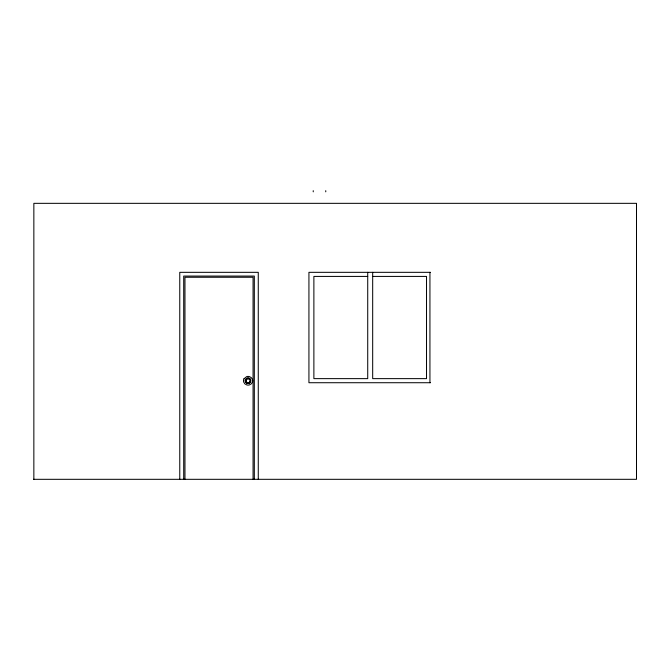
<?xml version="1.0" encoding="UTF-8"?>
<svg xmlns="http://www.w3.org/2000/svg" width="670" height="670" viewBox="0 0 670 670"><rect width="100%" height="100%" fill="white"/><g stroke="black" fill="none" stroke-linecap="round" stroke-linejoin="round"><path stroke-width="1" d="M246.074 379.781L247.062 378.852A2.328 2.328 0 0 1 249.089 378.877L250.078 379.781A2.01 2.01 0 0 1 250.061 381.707L249.098 382.645A2.353 2.353 0 0 1 247.062 382.645L246.074 381.716M249.801 379.563L249.977 379.831A1.926 1.926 0 0 1 249.969 381.666L249.047 382.545A2.228 2.228 0 0 1 247.113 382.545L246.183 381.666A1.926 1.926 0 0 1 246.183 379.831L246.577 379.321M250.63 381.984L249.374 383.165A2.99 2.99 0 0 1 246.778 383.165L245.53 381.984A2.588 2.588 0 0 1 245.53 379.522L246.778 378.332A2.99 2.99 0 0 1 249.374 378.332L250.63 379.522M250.32 382.294L249.709 382.872M430.442 272.33L308.929 272.33L308.929 382.721L430.442 382.721M367.721 276.417L313.878 276.417L313.878 378.634L367.721 378.634L367.721 272.33M372.679 276.417L426.522 276.417L426.522 378.634L372.679 378.634L372.679 272.33M33.5 479.318L636.5 479.318L636.5 203.337L33.852 203.337L33.852 479.318M246.451 382.872L246.82 383.089A2.898 2.898 0 0 0 249.341 383.089M249.709 378.625L250.547 379.555A2.513 2.513 0 0 1 250.547 381.942M249.583 379.321L249.047 378.952A2.219 2.219 0 0 0 247.113 378.96M429.939 272.33L429.939 382.721M325.754 190.682L325.754 191.838M313.233 190.682L313.233 191.838M258.268 479.318L258.268 272.33L179.761 272.33L179.761 479.318M254.315 479.318L254.315 276.074L183.714 276.074L183.714 479.318M253.067 479.318L253.067 277.254L184.962 277.254L184.962 479.318M249.341 378.408A2.898 2.898 0 0 0 246.82 378.408L245.614 379.555A2.513 2.513 0 0 0 245.605 381.942M246.191 381.666A1.926 1.926 0 0 1 246.191 379.84M243.997 378.776L243.721 379.413A4.129 4.129 0 0 0 243.721 382.093L244.843 383.818L246.66 384.882A4.816 4.816 0 0 0 249.491 384.882L251.317 383.818L252.439 382.093A4.129 4.129 0 0 0 252.439 379.413L251.317 377.679L249.491 376.624A4.816 4.816 0 0 0 246.66 376.624L243.997 378.776M246.083 379.379L245.882 379.689A2.236 2.236 0 0 0 245.882 381.808L246.962 382.83A2.58 2.58 0 0 0 249.198 382.83L250.278 381.808A2.236 2.236 0 0 0 250.278 379.689L249.198 378.667A2.58 2.58 0 0 0 246.962 378.667L246.083 379.379"/></g></svg>
